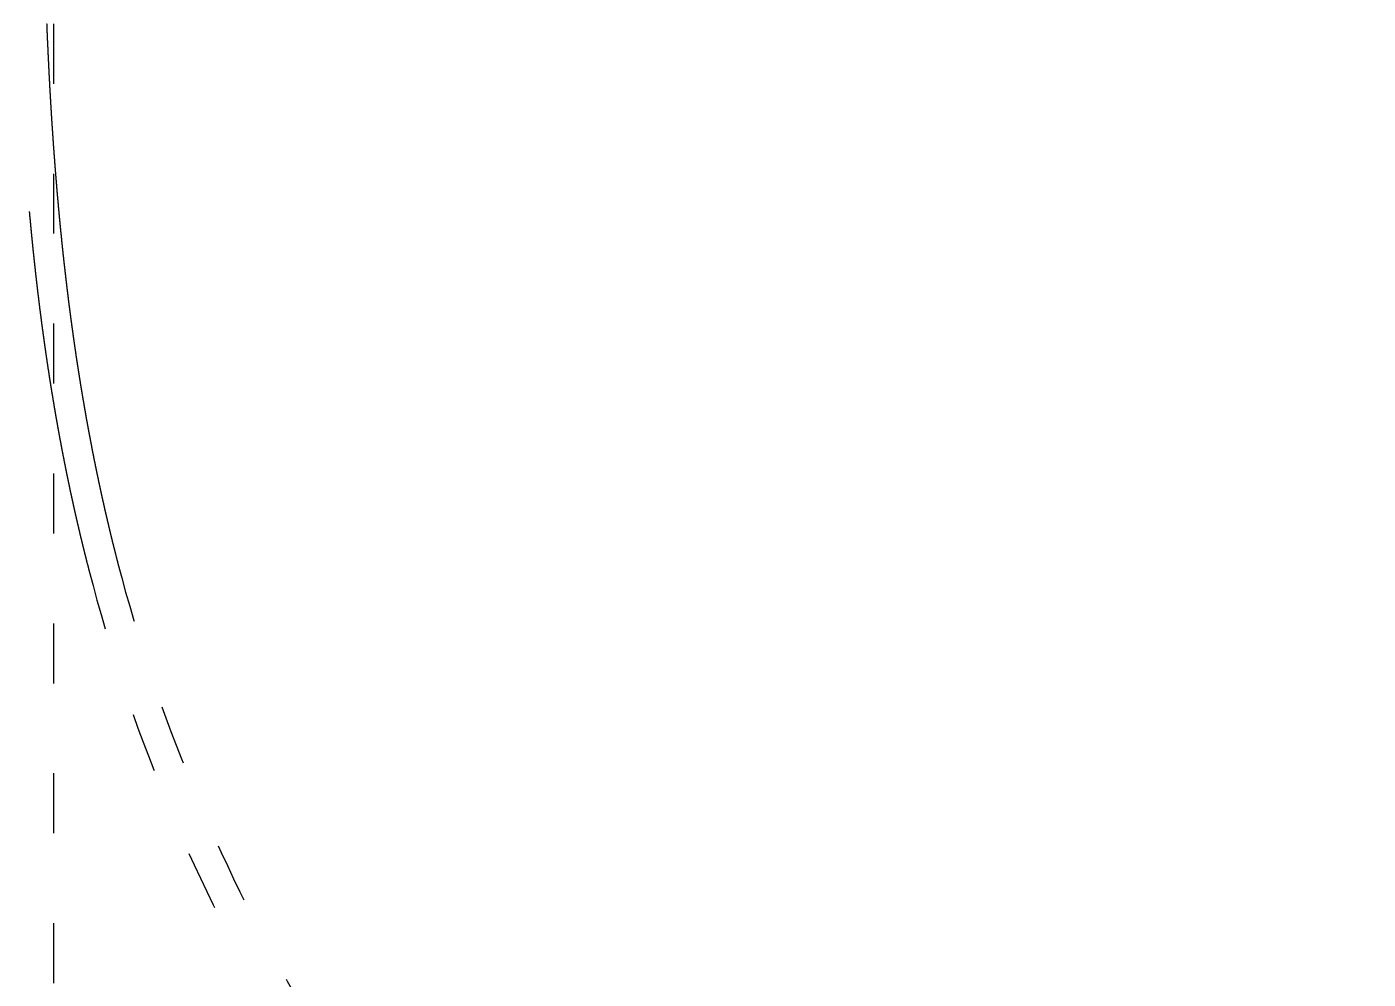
# Model space of a CAD drawing. Header units: millimetres. Extents: x 19715 to 35549, y 3563 to 14826.
# Drawn here: x 21244.5 to 21512.8, y 8644 to 8834.6 of the extents above; entities that cross this region are included whole.
import ezdxf

# ---------------------------------------------------------------- set-up
doc = ezdxf.new("R2010")
doc.units = ezdxf.units.MM
doc.linetypes.add('ACAD_ISO03W100', pattern=[30, 12, -18])
doc.layers.get('0').update_dxf_attribs({"color": 9, "linetype": 'ACAD_ISO03W100'})

msp = doc.modelspace()

# ---------------------------------------------------------------- linework, layer by layer
msp.add_lwpolyline([(21249.94, 7833.18), (21249.94, 11293.27)])
msp.add_lwpolyline([(21249.94, 7833.18), (21249.94, 11293.27)])
msp.add_lwpolyline([(21249.94, 7833.18), (21249.94, 11293.27)])
for points in [[(21512.72, 8478.37, -0.272996), (21262.76, 8727.15, -0.000496), (21262.52, 8728.05, -0.000988), (21262.41, 8728.5, -0.000004), (21262.07, 8729.85, -0.000495), (21262.06, 8729.86, -0.000488), (21261.89, 8730.54, -0.000492), (21261.72, 8731.22, -0.000484), (21261.55, 8731.9, -0.000488), (21261.39, 8732.58, -0.00048), (21261.22, 8733.26, -0.000484), (21261.06, 8733.94, -0.000476), (21260.9, 8734.62, -0.00048), (21260.74, 8735.3, -0.000472), (21260.58, 8735.98, -0.000476), (21260.42, 8736.66, -0.000468), (21260.26, 8737.35, -0.000472), (21260.1, 8738.03, -0.000464), (21259.95, 8738.71, -0.000468), (21259.8, 8739.39, -0.00046), (21259.64, 8740.08, -0.000464), (21259.49, 8740.76, -0.000456), (21259.34, 8741.45, -0.00046), (21259.2, 8742.13, -0.000452), (21259.05, 8742.82, -0.000456), (21258.9, 8743.5, -0.000448), (21258.76, 8744.19, -0.000452), (21258.61, 8744.87, -0.000444), (21258.47, 8745.56, -0.000448), (21258.33, 8746.24, -0.00044), (21258.19, 8746.93, -0.000444), (21258.05, 8747.61, -0.000436), (21257.91, 8748.3, -0.00044), (21257.78, 8748.98, -0.000432), (21257.64, 8749.67, -0.000436), (21257.51, 8750.36, -0.000428), (21257.38, 8751.05, -0.000432), (21257.25, 8751.73, -0.000424), (21257.12, 8752.42, -0.000428), (21256.99, 8753.11, -0.00042), (21256.86, 8753.8, -0.000424), (21256.73, 8754.49, -0.000416), (21256.61, 8755.18, -0.00042), (21256.48, 8755.86, -0.000412), (21256.36, 8756.55, -0.000416), (21256.24, 8757.24, -0.000408), (21256.12, 8757.93, -0.000412), (21256, 8758.62, -0.000404), (21255.88, 8759.31, -0.000408), (21255.76, 8760, -0.0004), (21255.64, 8760.69, -0.000404), (21255.53, 8761.38, -0.000396), (21255.41, 8762.07, -0.0004), (21255.3, 8762.76, -0.000392), (21255.19, 8763.46, -0.000396), (21255.08, 8764.14, -0.000388), (21254.97, 8764.84, -0.000392), (21254.86, 8765.53, -0.000384), (21254.75, 8766.22, -0.000388), (21254.64, 8766.91, -0.00038), (21254.54, 8767.61, -0.000384), (21254.43, 8768.29, -0.000376), (21254.33, 8768.99, -0.00038), (21254.23, 8769.68, -0.000372), (21254.13, 8770.38, -0.000376), (21254.03, 8771.06, -0.000368), (21253.93, 8771.76, -0.000372), (21253.83, 8772.45, -0.000364), (21253.73, 8773.15, -0.000368), (21253.64, 8773.84, -0.00036), (21253.54, 8774.53, -0.000364), (21253.45, 8775.22, -0.000356), (21253.35, 8775.92, -0.00036), (21253.26, 8776.61, -0.000352), (21253.17, 8777.31, -0.000356), (21253.08, 8778, -0.000348), (21252.99, 8778.7, -0.000352), (21252.9, 8779.39, -0.000344), (21252.81, 8780.09, -0.000348), (21252.73, 8780.78, -0.00034), (21252.64, 8781.48, -0.000344), (21252.56, 8782.17, -0.000336), (21252.47, 8782.87, -0.00034), (21252.39, 8783.56, -0.000332), (21252.31, 8784.26, -0.000336), (21252.23, 8784.95, -0.000328), (21252.15, 8785.65, -0.000332), (21252.07, 8786.34, -0.000324), (21251.99, 8787.04, -0.000328), (21251.91, 8787.73, -0.00032), (21251.84, 8788.43, -0.000324), (21251.76, 8789.12, -0.000316), (21251.69, 8789.82, -0.00032), (21251.61, 8790.51, -0.000312), (21251.54, 8791.22, -0.000316), (21251.47, 8791.91, -0.000308), (21251.4, 8792.61, -0.000312), (21251.33, 8793.3, -0.000304), (21251.26, 8794, -0.000308), (21251.19, 8794.69, -0.0003), (21251.12, 8795.39, -0.000304), (21251.06, 8796.09, -0.000296), (21250.99, 8796.79, -0.0003), (21250.93, 8797.48, -0.000292), (21250.86, 8798.18, -0.000296), (21250.8, 8798.87, -0.000288), (21250.74, 8799.58, -0.000292), (21250.67, 8800.27, -0.000284), (21250.61, 8800.97, -0.000288), (21250.55, 8801.66, -0.00028), (21250.49, 8802.37, -0.000284), (21250.44, 8803.06, -0.000276), (21250.38, 8803.76, -0.00028), (21250.32, 8804.45, -0.000272), (21250.26, 8805.16, -0.000276), (21250.21, 8805.85, -0.000268), (21250.15, 8806.55, -0.000272), (21250.1, 8807.25, -0.000264), (21250.05, 8807.95, -0.000268), (21249.99, 8808.64, -0.00026), (21249.94, 8809.34, -0.000264), (21249.89, 8810.04, -0.000256), (21249.84, 8810.74, -0.00026), (21249.79, 8811.43, -0.000252), (21249.74, 8812.14, -0.000256), (21249.7, 8812.83, -0.000248), (21249.65, 8813.53, -0.000252), (21249.6, 8814.23, -0.000244), (21249.55, 8814.93, -0.000248), (21249.51, 8815.62, -0.00024), (21249.46, 8816.33, -0.000244), (21249.42, 8817.02, -0.000236), (21249.38, 8817.73, -0.00024), (21249.34, 8818.42, -0.000232), (21249.29, 8819.12, -0.000236), (21249.25, 8819.82, -0.000228), (21249.21, 8820.52, -0.000232), (21249.17, 8821.21, -0.000224), (21249.13, 8821.92, -0.000228), (21249.09, 8822.61, -0.00022), (21249.05, 8823.32, -0.000224), (21249.02, 8824.01, -0.000216), (21248.98, 8824.72, -0.00022), (21248.94, 8825.41, -0.000212), (21248.91, 8826.11, -0.000216), (21248.87, 8826.81, -0.000208), (21248.84, 8827.51, -0.000212), (21248.81, 8828.2, -0.000204), (21248.77, 8828.91, -0.000208), (21248.74, 8829.6, -0.0002), (21248.71, 8830.31, -0.000204), (21248.68, 8831, -0.000196), (21248.64, 8831.71, -0.0002), (21248.61, 8832.4, -0.000192), (21248.58, 8833.11, -0.000196), (21248.55, 8833.8, -0.000188), (21248.53, 8834.51, -0.000192), (21248.5, 8835.2, -0.000184)], [(21512.72, 8478.37, -0.272996), (21262.76, 8727.15, -0.000496), (21262.52, 8728.05, -0.000988), (21262.41, 8728.5, -0.000004), (21262.07, 8729.85, -0.000495), (21262.06, 8729.86, -0.000488), (21261.89, 8730.54, -0.000492), (21261.72, 8731.22, -0.000484), (21261.55, 8731.9, -0.000488), (21261.39, 8732.58, -0.00048), (21261.22, 8733.26, -0.000484), (21261.06, 8733.94, -0.000476), (21260.9, 8734.62, -0.00048), (21260.74, 8735.3, -0.000472), (21260.58, 8735.98, -0.000476), (21260.42, 8736.66, -0.000468), (21260.26, 8737.35, -0.000472), (21260.1, 8738.03, -0.000464), (21259.95, 8738.71, -0.000468), (21259.8, 8739.39, -0.00046), (21259.64, 8740.08, -0.000464), (21259.49, 8740.76, -0.000456), (21259.34, 8741.45, -0.00046), (21259.2, 8742.13, -0.000452), (21259.05, 8742.82, -0.000456), (21258.9, 8743.5, -0.000448), (21258.76, 8744.19, -0.000452), (21258.61, 8744.87, -0.000444), (21258.47, 8745.56, -0.000448), (21258.33, 8746.24, -0.00044), (21258.19, 8746.93, -0.000444), (21258.05, 8747.61, -0.000436), (21257.91, 8748.3, -0.00044), (21257.78, 8748.98, -0.000432), (21257.64, 8749.67, -0.000436), (21257.51, 8750.36, -0.000428), (21257.38, 8751.05, -0.000432), (21257.25, 8751.73, -0.000424), (21257.12, 8752.42, -0.000428), (21256.99, 8753.11, -0.00042), (21256.86, 8753.8, -0.000424), (21256.73, 8754.49, -0.000416), (21256.61, 8755.18, -0.00042), (21256.48, 8755.86, -0.000412), (21256.36, 8756.55, -0.000416), (21256.24, 8757.24, -0.000408), (21256.12, 8757.93, -0.000412), (21256, 8758.62, -0.000404), (21255.88, 8759.31, -0.000408), (21255.76, 8760, -0.0004), (21255.64, 8760.69, -0.000404), (21255.53, 8761.38, -0.000396), (21255.41, 8762.07, -0.0004), (21255.3, 8762.76, -0.000392), (21255.19, 8763.46, -0.000396), (21255.08, 8764.14, -0.000388), (21254.97, 8764.84, -0.000392), (21254.86, 8765.53, -0.000384), (21254.75, 8766.22, -0.000388), (21254.64, 8766.91, -0.00038), (21254.54, 8767.61, -0.000384), (21254.43, 8768.29, -0.000376), (21254.33, 8768.99, -0.00038), (21254.23, 8769.68, -0.000372), (21254.13, 8770.38, -0.000376), (21254.03, 8771.06, -0.000368), (21253.93, 8771.76, -0.000372), (21253.83, 8772.45, -0.000364), (21253.73, 8773.15, -0.000368), (21253.64, 8773.84, -0.00036), (21253.54, 8774.53, -0.000364), (21253.45, 8775.22, -0.000356), (21253.35, 8775.92, -0.00036), (21253.26, 8776.61, -0.000352), (21253.17, 8777.31, -0.000356), (21253.08, 8778, -0.000348), (21252.99, 8778.7, -0.000352), (21252.9, 8779.39, -0.000344), (21252.81, 8780.09, -0.000348), (21252.73, 8780.78, -0.00034), (21252.64, 8781.48, -0.000344), (21252.56, 8782.17, -0.000336), (21252.47, 8782.87, -0.00034), (21252.39, 8783.56, -0.000332), (21252.31, 8784.26, -0.000336), (21252.23, 8784.95, -0.000328), (21252.15, 8785.65, -0.000332), (21252.07, 8786.34, -0.000324), (21251.99, 8787.04, -0.000328), (21251.91, 8787.73, -0.00032), (21251.84, 8788.43, -0.000324), (21251.76, 8789.12, -0.000316), (21251.69, 8789.82, -0.00032), (21251.61, 8790.51, -0.000312), (21251.54, 8791.22, -0.000316), (21251.47, 8791.91, -0.000308), (21251.4, 8792.61, -0.000312), (21251.33, 8793.3, -0.000304), (21251.26, 8794, -0.000308), (21251.19, 8794.69, -0.0003), (21251.12, 8795.39, -0.000304), (21251.06, 8796.09, -0.000296), (21250.99, 8796.79, -0.0003), (21250.93, 8797.48, -0.000292), (21250.86, 8798.18, -0.000296), (21250.8, 8798.87, -0.000288), (21250.74, 8799.58, -0.000292), (21250.67, 8800.27, -0.000284), (21250.61, 8800.97, -0.000288), (21250.55, 8801.66, -0.00028), (21250.49, 8802.37, -0.000284), (21250.44, 8803.06, -0.000276), (21250.38, 8803.76, -0.00028), (21250.32, 8804.45, -0.000272), (21250.26, 8805.16, -0.000276), (21250.21, 8805.85, -0.000268), (21250.15, 8806.55, -0.000272), (21250.1, 8807.25, -0.000264), (21250.05, 8807.95, -0.000268), (21249.99, 8808.64, -0.00026), (21249.94, 8809.34, -0.000264), (21249.89, 8810.04, -0.000256), (21249.84, 8810.74, -0.00026), (21249.79, 8811.43, -0.000252), (21249.74, 8812.14, -0.000256), (21249.7, 8812.83, -0.000248), (21249.65, 8813.53, -0.000252), (21249.6, 8814.23, -0.000244), (21249.55, 8814.93, -0.000248), (21249.51, 8815.62, -0.00024), (21249.46, 8816.33, -0.000244), (21249.42, 8817.02, -0.000236), (21249.38, 8817.73, -0.00024), (21249.34, 8818.42, -0.000232), (21249.29, 8819.12, -0.000236), (21249.25, 8819.82, -0.000228), (21249.21, 8820.52, -0.000232), (21249.17, 8821.21, -0.000224), (21249.13, 8821.92, -0.000228), (21249.09, 8822.61, -0.00022), (21249.05, 8823.32, -0.000224), (21249.02, 8824.01, -0.000216), (21248.98, 8824.72, -0.00022), (21248.94, 8825.41, -0.000212), (21248.91, 8826.11, -0.000216), (21248.87, 8826.81, -0.000208), (21248.84, 8827.51, -0.000212), (21248.81, 8828.2, -0.000204), (21248.77, 8828.91, -0.000208), (21248.74, 8829.6, -0.0002), (21248.71, 8830.31, -0.000204), (21248.68, 8831, -0.000196), (21248.64, 8831.71, -0.0002), (21248.61, 8832.4, -0.000192), (21248.58, 8833.11, -0.000196), (21248.55, 8833.8, -0.000188), (21248.53, 8834.51, -0.000192), (21248.5, 8835.2, -0.000184)], [(21512.72, 8478.37, -0.272996), (21262.76, 8727.15, -0.000496), (21262.52, 8728.05, -0.000988), (21262.41, 8728.5, -0.000004), (21262.07, 8729.85, -0.000495), (21262.06, 8729.86, -0.000488), (21261.89, 8730.54, -0.000492), (21261.72, 8731.22, -0.000484), (21261.55, 8731.9, -0.000488), (21261.39, 8732.58, -0.00048), (21261.22, 8733.26, -0.000484), (21261.06, 8733.94, -0.000476), (21260.9, 8734.62, -0.00048), (21260.74, 8735.3, -0.000472), (21260.58, 8735.98, -0.000476), (21260.42, 8736.66, -0.000468), (21260.26, 8737.35, -0.000472), (21260.1, 8738.03, -0.000464), (21259.95, 8738.71, -0.000468), (21259.8, 8739.39, -0.00046), (21259.64, 8740.08, -0.000464), (21259.49, 8740.76, -0.000456), (21259.34, 8741.45, -0.00046), (21259.2, 8742.13, -0.000452), (21259.05, 8742.82, -0.000456), (21258.9, 8743.5, -0.000448), (21258.76, 8744.19, -0.000452), (21258.61, 8744.87, -0.000444), (21258.47, 8745.56, -0.000448), (21258.33, 8746.24, -0.00044), (21258.19, 8746.93, -0.000444), (21258.05, 8747.61, -0.000436), (21257.91, 8748.3, -0.00044), (21257.78, 8748.98, -0.000432), (21257.64, 8749.67, -0.000436), (21257.51, 8750.36, -0.000428), (21257.38, 8751.05, -0.000432), (21257.25, 8751.73, -0.000424), (21257.12, 8752.42, -0.000428), (21256.99, 8753.11, -0.00042), (21256.86, 8753.8, -0.000424), (21256.73, 8754.49, -0.000416), (21256.61, 8755.18, -0.00042), (21256.48, 8755.86, -0.000412), (21256.36, 8756.55, -0.000416), (21256.24, 8757.24, -0.000408), (21256.12, 8757.93, -0.000412), (21256, 8758.62, -0.000404), (21255.88, 8759.31, -0.000408), (21255.76, 8760, -0.0004), (21255.64, 8760.69, -0.000404), (21255.53, 8761.38, -0.000396), (21255.41, 8762.07, -0.0004), (21255.3, 8762.76, -0.000392), (21255.19, 8763.46, -0.000396), (21255.08, 8764.14, -0.000388), (21254.97, 8764.84, -0.000392), (21254.86, 8765.53, -0.000384), (21254.75, 8766.22, -0.000388), (21254.64, 8766.91, -0.00038), (21254.54, 8767.61, -0.000384), (21254.43, 8768.29, -0.000376), (21254.33, 8768.99, -0.00038), (21254.23, 8769.68, -0.000372), (21254.13, 8770.38, -0.000376), (21254.03, 8771.06, -0.000368), (21253.93, 8771.76, -0.000372), (21253.83, 8772.45, -0.000364), (21253.73, 8773.15, -0.000368), (21253.64, 8773.84, -0.00036), (21253.54, 8774.53, -0.000364), (21253.45, 8775.22, -0.000356), (21253.35, 8775.92, -0.00036), (21253.26, 8776.61, -0.000352), (21253.17, 8777.31, -0.000356), (21253.08, 8778, -0.000348), (21252.99, 8778.7, -0.000352), (21252.9, 8779.39, -0.000344), (21252.81, 8780.09, -0.000348), (21252.73, 8780.78, -0.00034), (21252.64, 8781.48, -0.000344), (21252.56, 8782.17, -0.000336), (21252.47, 8782.87, -0.00034), (21252.39, 8783.56, -0.000332), (21252.31, 8784.26, -0.000336), (21252.23, 8784.95, -0.000328), (21252.15, 8785.65, -0.000332), (21252.07, 8786.34, -0.000324), (21251.99, 8787.04, -0.000328), (21251.91, 8787.73, -0.00032), (21251.84, 8788.43, -0.000324), (21251.76, 8789.12, -0.000316), (21251.69, 8789.82, -0.00032), (21251.61, 8790.51, -0.000312), (21251.54, 8791.22, -0.000316), (21251.47, 8791.91, -0.000308), (21251.4, 8792.61, -0.000312), (21251.33, 8793.3, -0.000304), (21251.26, 8794, -0.000308), (21251.19, 8794.69, -0.0003), (21251.12, 8795.39, -0.000304), (21251.06, 8796.09, -0.000296), (21250.99, 8796.79, -0.0003), (21250.93, 8797.48, -0.000292), (21250.86, 8798.18, -0.000296), (21250.8, 8798.87, -0.000288), (21250.74, 8799.58, -0.000292), (21250.67, 8800.27, -0.000284), (21250.61, 8800.97, -0.000288), (21250.55, 8801.66, -0.00028), (21250.49, 8802.37, -0.000284), (21250.44, 8803.06, -0.000276), (21250.38, 8803.76, -0.00028), (21250.32, 8804.45, -0.000272), (21250.26, 8805.16, -0.000276), (21250.21, 8805.85, -0.000268), (21250.15, 8806.55, -0.000272), (21250.1, 8807.25, -0.000264), (21250.05, 8807.95, -0.000268), (21249.99, 8808.64, -0.00026), (21249.94, 8809.34, -0.000264), (21249.89, 8810.04, -0.000256), (21249.84, 8810.74, -0.00026), (21249.79, 8811.43, -0.000252), (21249.74, 8812.14, -0.000256), (21249.7, 8812.83, -0.000248), (21249.65, 8813.53, -0.000252), (21249.6, 8814.23, -0.000244), (21249.55, 8814.93, -0.000248), (21249.51, 8815.62, -0.00024), (21249.46, 8816.33, -0.000244), (21249.42, 8817.02, -0.000236), (21249.38, 8817.73, -0.00024), (21249.34, 8818.42, -0.000232), (21249.29, 8819.12, -0.000236), (21249.25, 8819.82, -0.000228), (21249.21, 8820.52, -0.000232), (21249.17, 8821.21, -0.000224), (21249.13, 8821.92, -0.000228), (21249.09, 8822.61, -0.00022), (21249.05, 8823.32, -0.000224), (21249.02, 8824.01, -0.000216), (21248.98, 8824.72, -0.00022), (21248.94, 8825.41, -0.000212), (21248.91, 8826.11, -0.000216), (21248.87, 8826.81, -0.000208), (21248.84, 8827.51, -0.000212), (21248.81, 8828.2, -0.000204), (21248.77, 8828.91, -0.000208), (21248.74, 8829.6, -0.0002), (21248.71, 8830.31, -0.000204), (21248.68, 8831, -0.000196), (21248.64, 8831.71, -0.0002), (21248.61, 8832.4, -0.000192), (21248.58, 8833.11, -0.000196), (21248.55, 8833.8, -0.000188), (21248.53, 8834.51, -0.000192), (21248.5, 8835.2, -0.000184)], [(21511.25, 8472.61, -0.272996), (21257, 8725.65, -0.000496), (21256.77, 8726.55, -0.000988), (21256.65, 8727, -0.000004), (21256.31, 8728.35, -0.000495), (21256.3, 8728.36, -0.000488), (21256.13, 8729.04, -0.000492), (21255.97, 8729.72, -0.000484), (21255.8, 8730.4, -0.000488), (21255.63, 8731.08, -0.00048), (21255.47, 8731.76, -0.000484), (21255.3, 8732.44, -0.000476), (21255.14, 8733.12, -0.00048), (21254.98, 8733.8, -0.000472), (21254.82, 8734.49, -0.000476), (21254.66, 8735.16, -0.000468), (21254.5, 8735.85, -0.000472), (21254.35, 8736.53, -0.000464), (21254.19, 8737.21, -0.000468), (21254.04, 8737.89, -0.00046), (21253.89, 8738.58, -0.000464), (21253.74, 8739.26, -0.000456), (21253.59, 8739.95, -0.00046), (21253.44, 8740.63, -0.000452), (21253.29, 8741.32, -0.000456), (21253.14, 8742, -0.000448), (21253, 8742.69, -0.000452), (21252.86, 8743.37, -0.000444), (21252.71, 8744.06, -0.000448), (21252.57, 8744.74, -0.00044), (21252.43, 8745.43, -0.000444), (21252.29, 8746.11, -0.000436), (21252.16, 8746.8, -0.00044), (21252.02, 8747.48, -0.000432), (21251.89, 8748.17, -0.000436), (21251.75, 8748.86, -0.000428), (21251.62, 8749.55, -0.000432), (21251.49, 8750.23, -0.000424), (21251.36, 8750.92, -0.000428), (21251.23, 8751.61, -0.00042), (21251.1, 8752.3, -0.000424), (21250.97, 8752.99, -0.000416), (21250.85, 8753.68, -0.00042), (21250.72, 8754.36, -0.000412), (21250.6, 8755.06, -0.000416), (21250.48, 8755.74, -0.000408), (21250.36, 8756.43, -0.000412), (21250.24, 8757.12, -0.000404), (21250.12, 8757.81, -0.000408), (21250, 8758.5, -0.0004), (21249.89, 8759.19, -0.000404), (21249.77, 8759.88, -0.000396), (21249.66, 8760.58, -0.0004), (21249.54, 8761.26, -0.000392), (21249.43, 8761.96, -0.000396), (21249.32, 8762.64, -0.000388), (21249.21, 8763.34, -0.000392), (21249.1, 8764.03, -0.000384), (21248.99, 8764.72, -0.000388), (21248.89, 8765.41, -0.00038), (21248.78, 8766.11, -0.000384), (21248.68, 8766.79, -0.000376), (21248.57, 8767.49, -0.00038), (21248.47, 8768.18, -0.000372), (21248.37, 8768.88, -0.000376), (21248.27, 8769.57, -0.000368), (21248.17, 8770.26, -0.000372), (21248.07, 8770.95, -0.000364), (21247.97, 8771.65, -0.000368), (21247.88, 8772.34, -0.00036), (21247.78, 8773.03, -0.000364), (21247.69, 8773.72, -0.000356), (21247.59, 8774.42, -0.00036), (21247.5, 8775.11, -0.000352), (21247.41, 8775.81, -0.000356), (21247.32, 8776.5, -0.000348), (21247.23, 8777.2, -0.000352), (21247.14, 8777.89, -0.000344), (21247.05, 8778.59, -0.000348), (21246.97, 8779.28, -0.00034), (21246.88, 8779.98, -0.000344), (21246.8, 8780.67, -0.000336), (21246.71, 8781.37, -0.00034), (21246.63, 8782.06, -0.000332), (21246.55, 8782.76, -0.000336), (21246.47, 8783.45, -0.000328), (21246.39, 8784.15, -0.000332), (21246.31, 8784.84, -0.000324), (21246.23, 8785.54, -0.000328), (21246.16, 8786.23, -0.00032), (21246.08, 8786.93, -0.000324), (21246, 8787.62, -0.000316), (21245.93, 8788.32, -0.00032), (21245.86, 8789.01, -0.000312), (21245.78, 8789.72, -0.000316), (21245.71, 8790.41, -0.000308), (21245.64, 8791.11, -0.000312), (21245.57, 8791.8, -0.000304), (21245.5, 8792.5, -0.000308), (21245.43, 8793.19, -0.0003), (21245.37, 8793.89, -0.000304), (21245.3, 8794.59, -0.000296), (21245.23, 8795.29, -0.0003), (21245.17, 8795.98, -0.000292), (21245.1, 8796.68, -0.000296), (21245.04, 8797.38, -0.0001), (21245.02, 8797.62)], [(21511.25, 8472.61, -0.272996), (21257, 8725.65, -0.000496), (21256.77, 8726.55, -0.000988), (21256.65, 8727, -0.000004), (21256.31, 8728.35, -0.000495), (21256.3, 8728.36, -0.000488), (21256.13, 8729.04, -0.000492), (21255.97, 8729.72, -0.000484), (21255.8, 8730.4, -0.000488), (21255.63, 8731.08, -0.00048), (21255.47, 8731.76, -0.000484), (21255.3, 8732.44, -0.000476), (21255.14, 8733.12, -0.00048), (21254.98, 8733.8, -0.000472), (21254.82, 8734.49, -0.000476), (21254.66, 8735.16, -0.000468), (21254.5, 8735.85, -0.000472), (21254.35, 8736.53, -0.000464), (21254.19, 8737.21, -0.000468), (21254.04, 8737.89, -0.00046), (21253.89, 8738.58, -0.000464), (21253.74, 8739.26, -0.000456), (21253.59, 8739.95, -0.00046), (21253.44, 8740.63, -0.000452), (21253.29, 8741.32, -0.000456), (21253.14, 8742, -0.000448), (21253, 8742.69, -0.000452), (21252.86, 8743.37, -0.000444), (21252.71, 8744.06, -0.000448), (21252.57, 8744.74, -0.00044), (21252.43, 8745.43, -0.000444), (21252.29, 8746.11, -0.000436), (21252.16, 8746.8, -0.00044), (21252.02, 8747.48, -0.000432), (21251.89, 8748.17, -0.000436), (21251.75, 8748.86, -0.000428), (21251.62, 8749.55, -0.000432), (21251.49, 8750.23, -0.000424), (21251.36, 8750.92, -0.000428), (21251.23, 8751.61, -0.00042), (21251.1, 8752.3, -0.000424), (21250.97, 8752.99, -0.000416), (21250.85, 8753.68, -0.00042), (21250.72, 8754.36, -0.000412), (21250.6, 8755.06, -0.000416), (21250.48, 8755.74, -0.000408), (21250.36, 8756.43, -0.000412), (21250.24, 8757.12, -0.000404), (21250.12, 8757.81, -0.000408), (21250, 8758.5, -0.0004), (21249.89, 8759.19, -0.000404), (21249.77, 8759.88, -0.000396), (21249.66, 8760.58, -0.0004), (21249.54, 8761.26, -0.000392), (21249.43, 8761.96, -0.000396), (21249.32, 8762.64, -0.000388), (21249.21, 8763.34, -0.000392), (21249.1, 8764.03, -0.000384), (21248.99, 8764.72, -0.000388), (21248.89, 8765.41, -0.00038), (21248.78, 8766.11, -0.000384), (21248.68, 8766.79, -0.000376), (21248.57, 8767.49, -0.00038), (21248.47, 8768.18, -0.000372), (21248.37, 8768.88, -0.000376), (21248.27, 8769.57, -0.000368), (21248.17, 8770.26, -0.000372), (21248.07, 8770.95, -0.000364), (21247.97, 8771.65, -0.000368), (21247.88, 8772.34, -0.00036), (21247.78, 8773.03, -0.000364), (21247.69, 8773.72, -0.000356), (21247.59, 8774.42, -0.00036), (21247.5, 8775.11, -0.000352), (21247.41, 8775.81, -0.000356), (21247.32, 8776.5, -0.000348), (21247.23, 8777.2, -0.000352), (21247.14, 8777.89, -0.000344), (21247.05, 8778.59, -0.000348), (21246.97, 8779.28, -0.00034), (21246.88, 8779.98, -0.000344), (21246.8, 8780.67, -0.000336), (21246.71, 8781.37, -0.00034), (21246.63, 8782.06, -0.000332), (21246.55, 8782.76, -0.000336), (21246.47, 8783.45, -0.000328), (21246.39, 8784.15, -0.000332), (21246.31, 8784.84, -0.000324), (21246.23, 8785.54, -0.000328), (21246.16, 8786.23, -0.00032), (21246.08, 8786.93, -0.000324), (21246, 8787.62, -0.000316), (21245.93, 8788.32, -0.00032), (21245.86, 8789.01, -0.000312), (21245.78, 8789.72, -0.000316), (21245.71, 8790.41, -0.000308), (21245.64, 8791.11, -0.000312), (21245.57, 8791.8, -0.000304), (21245.5, 8792.5, -0.000308), (21245.43, 8793.19, -0.0003), (21245.37, 8793.89, -0.000304), (21245.3, 8794.59, -0.000296), (21245.23, 8795.29, -0.0003), (21245.17, 8795.98, -0.000292), (21245.1, 8796.68, -0.000296), (21245.04, 8797.38, -0.0001), (21245.02, 8797.62)], [(21511.25, 8472.61, -0.272996), (21257, 8725.65, -0.000496), (21256.77, 8726.55, -0.000988), (21256.65, 8727, -0.000004), (21256.31, 8728.35, -0.000495), (21256.3, 8728.36, -0.000488), (21256.13, 8729.04, -0.000492), (21255.97, 8729.72, -0.000484), (21255.8, 8730.4, -0.000488), (21255.63, 8731.08, -0.00048), (21255.47, 8731.76, -0.000484), (21255.3, 8732.44, -0.000476), (21255.14, 8733.12, -0.00048), (21254.98, 8733.8, -0.000472), (21254.82, 8734.49, -0.000476), (21254.66, 8735.16, -0.000468), (21254.5, 8735.85, -0.000472), (21254.35, 8736.53, -0.000464), (21254.19, 8737.21, -0.000468), (21254.04, 8737.89, -0.00046), (21253.89, 8738.58, -0.000464), (21253.74, 8739.26, -0.000456), (21253.59, 8739.95, -0.00046), (21253.44, 8740.63, -0.000452), (21253.29, 8741.32, -0.000456), (21253.14, 8742, -0.000448), (21253, 8742.69, -0.000452), (21252.86, 8743.37, -0.000444), (21252.71, 8744.06, -0.000448), (21252.57, 8744.74, -0.00044), (21252.43, 8745.43, -0.000444), (21252.29, 8746.11, -0.000436), (21252.16, 8746.8, -0.00044), (21252.02, 8747.48, -0.000432), (21251.89, 8748.17, -0.000436), (21251.75, 8748.86, -0.000428), (21251.62, 8749.55, -0.000432), (21251.49, 8750.23, -0.000424), (21251.36, 8750.92, -0.000428), (21251.23, 8751.61, -0.00042), (21251.1, 8752.3, -0.000424), (21250.97, 8752.99, -0.000416), (21250.85, 8753.68, -0.00042), (21250.72, 8754.36, -0.000412), (21250.6, 8755.06, -0.000416), (21250.48, 8755.74, -0.000408), (21250.36, 8756.43, -0.000412), (21250.24, 8757.12, -0.000404), (21250.12, 8757.81, -0.000408), (21250, 8758.5, -0.0004), (21249.89, 8759.19, -0.000404), (21249.77, 8759.88, -0.000396), (21249.66, 8760.58, -0.0004), (21249.54, 8761.26, -0.000392), (21249.43, 8761.96, -0.000396), (21249.32, 8762.64, -0.000388), (21249.21, 8763.34, -0.000392), (21249.1, 8764.03, -0.000384), (21248.99, 8764.72, -0.000388), (21248.89, 8765.41, -0.00038), (21248.78, 8766.11, -0.000384), (21248.68, 8766.79, -0.000376), (21248.57, 8767.49, -0.00038), (21248.47, 8768.18, -0.000372), (21248.37, 8768.88, -0.000376), (21248.27, 8769.57, -0.000368), (21248.17, 8770.26, -0.000372), (21248.07, 8770.95, -0.000364), (21247.97, 8771.65, -0.000368), (21247.88, 8772.34, -0.00036), (21247.78, 8773.03, -0.000364), (21247.69, 8773.72, -0.000356), (21247.59, 8774.42, -0.00036), (21247.5, 8775.11, -0.000352), (21247.41, 8775.81, -0.000356), (21247.32, 8776.5, -0.000348), (21247.23, 8777.2, -0.000352), (21247.14, 8777.89, -0.000344), (21247.05, 8778.59, -0.000348), (21246.97, 8779.28, -0.00034), (21246.88, 8779.98, -0.000344), (21246.8, 8780.67, -0.000336), (21246.71, 8781.37, -0.00034), (21246.63, 8782.06, -0.000332), (21246.55, 8782.76, -0.000336), (21246.47, 8783.45, -0.000328), (21246.39, 8784.15, -0.000332), (21246.31, 8784.84, -0.000324), (21246.23, 8785.54, -0.000328), (21246.16, 8786.23, -0.00032), (21246.08, 8786.93, -0.000324), (21246, 8787.62, -0.000316), (21245.93, 8788.32, -0.00032), (21245.86, 8789.01, -0.000312), (21245.78, 8789.72, -0.000316), (21245.71, 8790.41, -0.000308), (21245.64, 8791.11, -0.000312), (21245.57, 8791.8, -0.000304), (21245.5, 8792.5, -0.000308), (21245.43, 8793.19, -0.0003), (21245.37, 8793.89, -0.000304), (21245.3, 8794.59, -0.000296), (21245.23, 8795.29, -0.0003), (21245.17, 8795.98, -0.000292), (21245.1, 8796.68, -0.000296), (21245.04, 8797.38, -0.0001), (21245.02, 8797.62)]]:
    msp.add_lwpolyline(points, format="xyb")

doc.saveas('drawing.dxf')
